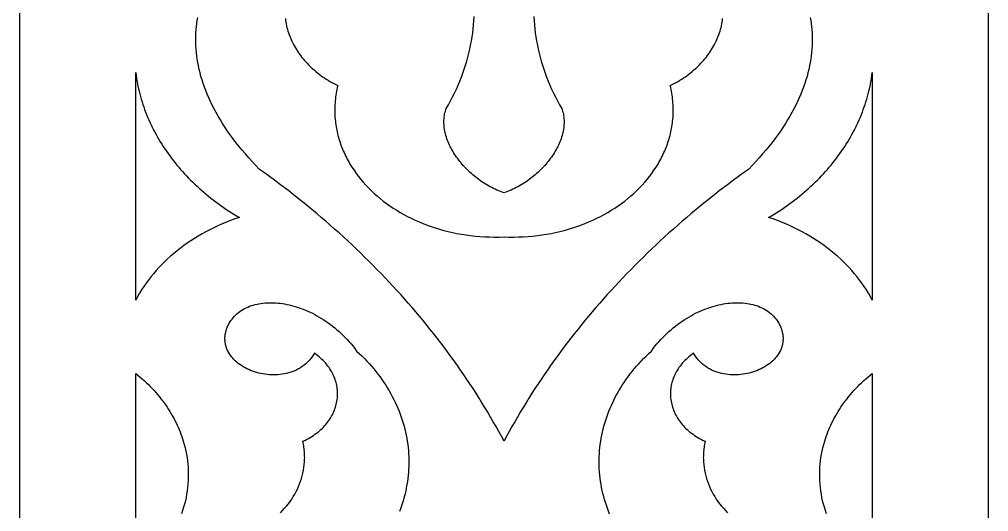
# Model space of a CAD drawing. Extents: x 2404 to 3052, y -2673 to -933.
# Drawn here: x 2801.7 to 3051.7, y -2242.5 to -2115.5 of the extents above; entities that cross this region are included whole.
import ezdxf

# ---------------------------------------------------------------- set-up
doc = ezdxf.new("R2010")
doc.units = 0
doc.layers.add('LAYER_1', color=18, linetype='CONTINUOUS')

msp = doc.modelspace()

# ---------------------------------------------------------------- linework, layer by layer
at = {"layer": 'LAYER_1'}
for points in [[(2801.7, -2653.09), (3051.7, -2653.09), (3051.7, -953.09), (2801.7, -953.09)], [(2831.7, -2129.21), (2831.79, -2129.9), (2831.89, -2130.6), (2832.01, -2131.29), (2832.13, -2131.98), (2832.27, -2132.66), (2832.42, -2133.35), (2832.58, -2134.03), (2832.75, -2134.71), (2832.93, -2135.39), (2833.13, -2136.06), (2833.33, -2136.74), (2833.54, -2137.4), (2833.77, -2138.07), (2834.01, -2138.74), (2834.25, -2139.4), (2834.51, -2140.05), (2834.78, -2140.71), (2835.06, -2141.36), (2835.35, -2142.01), (2835.65, -2142.65), (2835.96, -2143.3), (2836.28, -2143.93), (2836.61, -2144.57), (2836.95, -2145.2), (2837.31, -2145.83), (2837.67, -2146.45), (2838.04, -2147.07), (2838.42, -2147.69), (2838.82, -2148.3), (2839.22, -2148.91), (2839.63, -2149.51), (2840.05, -2150.11), (2840.48, -2150.7), (2840.92, -2151.29), (2841.38, -2151.88), (2841.84, -2152.46), (2842.31, -2153.04), (2842.79, -2153.61), (2843.28, -2154.18), (2843.77, -2154.74), (2844.28, -2155.3), (2844.8, -2155.85), (2845.33, -2156.4), (2845.86, -2156.94), (2846.41, -2157.47), (2846.96, -2158.01), (2847.53, -2158.53), (2848.1, -2159.05), (2848.68, -2159.57), (2849.27, -2160.08), (2849.87, -2160.58), (2850.48, -2161.08), (2851.09, -2161.57), (2851.72, -2162.06), (2852.35, -2162.54), (2852.99, -2163.01), (2853.64, -2163.48), (2854.3, -2163.94), (2854.97, -2164.39), (2855.65, -2164.84), (2856.33, -2165.28), (2857.02, -2165.72), (2857.72, -2166.15), (2858.43, -2166.57), (2857.3, -2166.96), (2856.18, -2167.37), (2855.08, -2167.8), (2853.99, -2168.25), (2852.92, -2168.72), (2851.87, -2169.21), (2850.84, -2169.73), (2849.82, -2170.26), (2848.82, -2170.81), (2847.84, -2171.37), (2846.88, -2171.96), (2845.93, -2172.56), (2845.01, -2173.18), (2844.11, -2173.82), (2843.23, -2174.48), (2842.36, -2175.15), (2841.52, -2175.84), (2840.7, -2176.54), (2839.91, -2177.26), (2839.13, -2178), (2838.38, -2178.75), (2837.65, -2179.51), (2836.94, -2180.29), (2836.26, -2181.09), (2835.6, -2181.89), (2834.97, -2182.71), (2834.36, -2183.55), (2833.77, -2184.39), (2833.21, -2185.25), (2832.68, -2186.12), (2832.18, -2187.01), (2831.7, -2187.9)], [(3021.69, -2187.9), (3021.21, -2187.01), (3020.71, -2186.12), (3020.18, -2185.25), (3019.62, -2184.39), (3019.03, -2183.55), (3018.42, -2182.71), (3017.79, -2181.89), (3017.13, -2181.09), (3016.45, -2180.29), (3015.74, -2179.51), (3015.01, -2178.75), (3014.26, -2178), (3013.48, -2177.26), (3012.69, -2176.54), (3011.87, -2175.84), (3011.03, -2175.15), (3010.17, -2174.48), (3009.28, -2173.82), (3008.38, -2173.18), (3007.46, -2172.56), (3006.51, -2171.96), (3005.55, -2171.37), (3004.57, -2170.81), (3003.57, -2170.26), (3002.55, -2169.73), (3001.52, -2169.21), (3000.47, -2168.72), (2999.4, -2168.25), (2998.31, -2167.8), (2997.21, -2167.37), (2996.09, -2166.96), (2994.96, -2166.57), (2995.67, -2166.15), (2996.37, -2165.72), (2997.06, -2165.28), (2997.74, -2164.84), (2998.42, -2164.39), (2999.09, -2163.94), (2999.75, -2163.48), (3000.4, -2163.01), (3001.04, -2162.54), (3001.67, -2162.06), (3002.3, -2161.57), (3002.92, -2161.08), (3003.52, -2160.58), (3004.12, -2160.08), (3004.71, -2159.57), (3005.29, -2159.05), (3005.87, -2158.53), (3006.43, -2158.01), (3006.98, -2157.47), (3007.53, -2156.94), (3008.06, -2156.4), (3008.59, -2155.85), (3009.11, -2155.3), (3009.62, -2154.74), (3010.11, -2154.18), (3010.6, -2153.61), (3011.08, -2153.04), (3011.55, -2152.46), (3012.01, -2151.88), (3012.47, -2151.29), (3012.91, -2150.7), (3013.34, -2150.11), (3013.76, -2149.51), (3014.17, -2148.91), (3014.58, -2148.3), (3014.97, -2147.69), (3015.35, -2147.07), (3015.72, -2146.45), (3016.08, -2145.83), (3016.44, -2145.2), (3016.78, -2144.57), (3017.11, -2143.93), (3017.43, -2143.3), (3017.74, -2142.65), (3018.04, -2142.01), (3018.33, -2141.36), (3018.61, -2140.71), (3018.88, -2140.05), (3019.14, -2139.4), (3019.38, -2138.74), (3019.62, -2138.07), (3019.85, -2137.4), (3020.06, -2136.74), (3020.26, -2136.06), (3020.46, -2135.39), (3020.64, -2134.71), (3020.81, -2134.03), (3020.97, -2133.35), (3021.12, -2132.66), (3021.26, -2131.98), (3021.38, -2131.29), (3021.5, -2130.6), (3021.6, -2129.9), (3021.69, -2129.21)]]:
    msp.add_lwpolyline(points, close=True, dxfattribs=at)
for points in [[(3005.67, -2114.98), (3005.81, -2115.76), (3005.93, -2116.55), (3006.03, -2117.34), (3006.11, -2118.15), (3006.17, -2118.96), (3006.2, -2119.78), (3006.22, -2120.61), (3006.21, -2121.45), (3006.18, -2122.29), (3006.13, -2123.14), (3006.05, -2124), (3005.95, -2124.86), (3005.83, -2125.73), (3005.68, -2126.61), (3005.51, -2127.49), (3005.32, -2128.38), (3005.1, -2129.28), (3004.86, -2130.18), (3004.59, -2131.09), (3004.29, -2132), (3003.97, -2132.92), (3003.62, -2133.84), (3003.25, -2134.77), (3002.85, -2135.7), (3002.42, -2136.64), (3001.97, -2137.58), (3001.48, -2138.53), (3000.97, -2139.48), (3000.43, -2140.44), (2999.86, -2141.4), (2999.27, -2142.36), (2998.64, -2143.33), (2997.98, -2144.3), (2997.3, -2145.27), (2996.58, -2146.25), (2995.83, -2147.23), (2995.05, -2148.21), (2994.24, -2149.2), (2993.4, -2150.19), (2992.53, -2151.18), (2991.63, -2152.17), (2990.69, -2153.16), (2989.72, -2154.16), (2988.45, -2155.07), (2987.18, -2156), (2985.93, -2156.92), (2984.68, -2157.86), (2983.44, -2158.8), (2982.21, -2159.74), (2980.99, -2160.7), (2979.78, -2161.66), (2978.57, -2162.62), (2977.38, -2163.59), (2976.19, -2164.57), (2975.01, -2165.55), (2973.84, -2166.55), (2972.68, -2167.54), (2971.53, -2168.54), (2970.39, -2169.55), (2969.25, -2170.57), (2968.13, -2171.59), (2967.01, -2172.61), (2965.91, -2173.65), (2964.81, -2174.68), (2963.72, -2175.73), (2962.64, -2176.78), (2961.57, -2177.83), (2960.51, -2178.89), (2959.46, -2179.96), (2958.41, -2181.03), (2957.38, -2182.11), (2956.36, -2183.19), (2955.34, -2184.28), (2954.34, -2185.37), (2953.34, -2186.47), (2952.36, -2187.58), (2951.38, -2188.69), (2950.41, -2189.8), (2949.46, -2190.92), (2948.51, -2192.05), (2947.57, -2193.18), (2946.64, -2194.32), (2945.72, -2195.46), (2944.82, -2196.6), (2943.92, -2197.75), (2943.03, -2198.91), (2942.15, -2200.07), (2941.28, -2201.24), (2940.42, -2202.41), (2939.57, -2203.58), (2938.73, -2204.76), (2937.9, -2205.95), (2937.08, -2207.14), (2936.27, -2208.33), (2935.48, -2209.53), (2934.69, -2210.73), (2933.91, -2211.94), (2933.14, -2213.16), (2932.38, -2214.37), (2931.64, -2215.59), (2930.9, -2216.82), (2930.17, -2218.05), (2929.46, -2219.28), (2928.75, -2220.52), (2928.05, -2221.77), (2927.37, -2223.01), (2926.7, -2224.26), (2926.02, -2223.01), (2925.34, -2221.77), (2924.64, -2220.52), (2923.94, -2219.28), (2923.22, -2218.05), (2922.49, -2216.82), (2921.76, -2215.59), (2921.01, -2214.37), (2920.25, -2213.16), (2919.48, -2211.94), (2918.7, -2210.73), (2917.91, -2209.53), (2917.12, -2208.33), (2916.31, -2207.14), (2915.49, -2205.95), (2914.66, -2204.76), (2913.82, -2203.58), (2912.97, -2202.41), (2912.11, -2201.24), (2911.24, -2200.07), (2910.36, -2198.91), (2909.47, -2197.75), (2908.57, -2196.6), (2907.67, -2195.46), (2906.75, -2194.32), (2905.82, -2193.18), (2904.88, -2192.05), (2903.93, -2190.92), (2902.98, -2189.8), (2902.01, -2188.69), (2901.03, -2187.58), (2900.05, -2186.47), (2899.05, -2185.37), (2898.05, -2184.28), (2897.03, -2183.19), (2896.01, -2182.11), (2894.98, -2181.03), (2893.93, -2179.96), (2892.88, -2178.89), (2891.82, -2177.83), (2890.75, -2176.78), (2889.67, -2175.73), (2888.58, -2174.68), (2887.49, -2173.65), (2886.38, -2172.61), (2885.26, -2171.59), (2884.14, -2170.57), (2883, -2169.55), (2881.86, -2168.54), (2880.71, -2167.54), (2879.55, -2166.55), (2878.38, -2165.55), (2877.2, -2164.57), (2876.02, -2163.59), (2874.82, -2162.62), (2873.62, -2161.66), (2872.4, -2160.7), (2871.18, -2159.74), (2869.95, -2158.8), (2868.71, -2157.86), (2867.46, -2156.92), (2866.21, -2156), (2864.94, -2155.07), (2863.67, -2154.16), (2862.7, -2153.16), (2861.76, -2152.17), (2860.86, -2151.18), (2859.99, -2150.19), (2859.15, -2149.2), (2858.34, -2148.21), (2857.56, -2147.23), (2856.81, -2146.25), (2856.09, -2145.27), (2855.41, -2144.3), (2854.75, -2143.33), (2854.12, -2142.36), (2853.53, -2141.4), (2852.96, -2140.44), (2852.42, -2139.48), (2851.91, -2138.53), (2851.42, -2137.58), (2850.97, -2136.64), (2850.54, -2135.7), (2850.14, -2134.77), (2849.77, -2133.84), (2849.42, -2132.92), (2849.1, -2132), (2848.8, -2131.09), (2848.53, -2130.18), (2848.29, -2129.28), (2848.07, -2128.38), (2847.88, -2127.49), (2847.71, -2126.61), (2847.56, -2125.73), (2847.44, -2124.86), (2847.34, -2124), (2847.27, -2123.14), (2847.21, -2122.29), (2847.18, -2121.45), (2847.17, -2120.61), (2847.19, -2119.78), (2847.22, -2118.96), (2847.28, -2118.15), (2847.36, -2117.34), (2847.46, -2116.55), (2847.58, -2115.76), (2847.72, -2114.98)], [(2934.38, -2114.75), (2934.44, -2115.81), (2934.53, -2116.86), (2934.64, -2117.91), (2934.77, -2118.96), (2934.92, -2120.01), (2935.1, -2121.06), (2935.3, -2122.11), (2935.52, -2123.15), (2935.76, -2124.19), (2936.03, -2125.23), (2936.32, -2126.27), (2936.63, -2127.31), (2936.96, -2128.34), (2937.32, -2129.37), (2937.7, -2130.4), (2938.11, -2131.42), (2938.53, -2132.44), (2938.98, -2133.46), (2939.46, -2134.47), (2939.95, -2135.48), (2940.47, -2136.48), (2941.01, -2137.48), (2941.58, -2138.47), (2941.71, -2138.83), (2941.82, -2139.2), (2941.92, -2139.57), (2942.01, -2139.95), (2942.07, -2140.33), (2942.13, -2140.71), (2942.16, -2141.1), (2942.19, -2141.49), (2942.2, -2141.88), (2942.19, -2142.27), (2942.17, -2142.67), (2942.14, -2143.06), (2942.09, -2143.46), (2942.03, -2143.86), (2941.96, -2144.26), (2941.88, -2144.66), (2941.78, -2145.07), (2941.67, -2145.47), (2941.54, -2145.87), (2941.41, -2146.27), (2941.26, -2146.68), (2941.1, -2147.08), (2940.93, -2147.48), (2940.75, -2147.88), (2940.56, -2148.28), (2940.35, -2148.67), (2940.14, -2149.07), (2939.91, -2149.46), (2939.68, -2149.85), (2939.43, -2150.24), (2939.18, -2150.62), (2938.92, -2151), (2938.64, -2151.38), (2938.36, -2151.76), (2938.07, -2152.13), (2937.77, -2152.5), (2937.46, -2152.86), (2937.14, -2153.22), (2936.82, -2153.57), (2936.49, -2153.92), (2936.14, -2154.27), (2935.8, -2154.6), (2935.44, -2154.94), (2935.08, -2155.26), (2934.71, -2155.58), (2934.34, -2155.9), (2933.95, -2156.21), (2933.57, -2156.51), (2933.17, -2156.8), (2932.77, -2157.09), (2932.37, -2157.36), (2931.96, -2157.63), (2931.54, -2157.9), (2931.12, -2158.15), (2930.7, -2158.4), (2930.27, -2158.63), (2929.83, -2158.86), (2929.4, -2159.08), (2928.95, -2159.29), (2928.51, -2159.49), (2928.06, -2159.68), (2927.61, -2159.86), (2927.15, -2160.02), (2926.7, -2160.18), (2926.24, -2160.02), (2925.78, -2159.86), (2925.33, -2159.68), (2924.88, -2159.49), (2924.44, -2159.29), (2924, -2159.08), (2923.56, -2158.86), (2923.12, -2158.63), (2922.69, -2158.4), (2922.27, -2158.15), (2921.85, -2157.9), (2921.43, -2157.63), (2921.02, -2157.36), (2920.62, -2157.09), (2920.22, -2156.8), (2919.82, -2156.51), (2919.44, -2156.21), (2919.05, -2155.9), (2918.68, -2155.58), (2918.31, -2155.26), (2917.95, -2154.94), (2917.59, -2154.6), (2917.25, -2154.27), (2916.91, -2153.92), (2916.57, -2153.57), (2916.25, -2153.22), (2915.93, -2152.86), (2915.62, -2152.5), (2915.32, -2152.13), (2915.03, -2151.76), (2914.75, -2151.38), (2914.48, -2151), (2914.21, -2150.62), (2913.96, -2150.24), (2913.71, -2149.85), (2913.48, -2149.46), (2913.25, -2149.07), (2913.04, -2148.67), (2912.83, -2148.28), (2912.64, -2147.88), (2912.46, -2147.48), (2912.29, -2147.08), (2912.13, -2146.68), (2911.98, -2146.27), (2911.85, -2145.87), (2911.72, -2145.47), (2911.61, -2145.07), (2911.51, -2144.66), (2911.43, -2144.26), (2911.36, -2143.86), (2911.3, -2143.46), (2911.25, -2143.06), (2911.22, -2142.67), (2911.2, -2142.27), (2911.19, -2141.88), (2911.2, -2141.49), (2911.23, -2141.1), (2911.26, -2140.71), (2911.32, -2140.33), (2911.38, -2139.95), (2911.47, -2139.57), (2911.57, -2139.2), (2911.68, -2138.83), (2911.81, -2138.47), (2912.38, -2137.48), (2912.92, -2136.48), (2913.44, -2135.48), (2913.93, -2134.47), (2914.41, -2133.46), (2914.86, -2132.44), (2915.28, -2131.42), (2915.69, -2130.4), (2916.07, -2129.37), (2916.43, -2128.34), (2916.76, -2127.31), (2917.07, -2126.27), (2917.36, -2125.23), (2917.63, -2124.19), (2917.87, -2123.15), (2918.09, -2122.11), (2918.29, -2121.06), (2918.47, -2120.01), (2918.62, -2118.96), (2918.75, -2117.91), (2918.86, -2116.86), (2918.95, -2115.81), (2919.01, -2114.75)], [(2870.3, -2115.28), (2870.36, -2115.74), (2870.43, -2116.2), (2870.51, -2116.66), (2870.61, -2117.12), (2870.72, -2117.58), (2870.83, -2118.03), (2870.96, -2118.48), (2871.11, -2118.93), (2871.26, -2119.38), (2871.42, -2119.82), (2871.6, -2120.26), (2871.79, -2120.7), (2871.98, -2121.13), (2872.19, -2121.57), (2872.41, -2121.99), (2872.64, -2122.42), (2872.89, -2122.84), (2873.14, -2123.26), (2873.4, -2123.67), (2873.68, -2124.08), (2873.96, -2124.48), (2874.26, -2124.88), (2874.56, -2125.28), (2874.88, -2125.67), (2875.21, -2126.06), (2875.54, -2126.44), (2875.89, -2126.81), (2876.25, -2127.19), (2876.62, -2127.55), (2876.99, -2127.91), (2877.38, -2128.27), (2877.78, -2128.61), (2878.18, -2128.96), (2878.6, -2129.29), (2879.03, -2129.62), (2879.46, -2129.95), (2879.91, -2130.27), (2880.37, -2130.58), (2880.83, -2130.88), (2881.31, -2131.18), (2881.79, -2131.47), (2882.28, -2131.75), (2882.78, -2132.03), (2883.29, -2132.29), (2883.81, -2132.55), (2883.7, -2133.04), (2883.59, -2133.53), (2883.49, -2134.02), (2883.41, -2134.51), (2883.33, -2135), (2883.26, -2135.49), (2883.2, -2135.97), (2883.15, -2136.46), (2883.11, -2136.94), (2883.08, -2137.42), (2883.05, -2137.91), (2883.04, -2138.39), (2883.03, -2138.87), (2883.04, -2139.34), (2883.05, -2139.82), (2883.07, -2140.29), (2883.1, -2140.77), (2883.14, -2141.24), (2883.19, -2141.71), (2883.24, -2142.18), (2883.31, -2142.64), (2883.38, -2143.11), (2883.46, -2143.57), (2883.55, -2144.03), (2883.64, -2144.49), (2883.75, -2144.95), (2883.86, -2145.41), (2883.98, -2145.86), (2884.11, -2146.31), (2884.25, -2146.76), (2884.4, -2147.21), (2884.55, -2147.65), (2884.71, -2148.1), (2884.88, -2148.54), (2885.06, -2148.97), (2885.24, -2149.41), (2885.43, -2149.84), (2885.63, -2150.27), (2885.84, -2150.7), (2886.05, -2151.12), (2886.27, -2151.54), (2886.5, -2151.96), (2886.73, -2152.38), (2886.97, -2152.79), (2887.22, -2153.2), (2887.48, -2153.61), (2888.01, -2154.41), (2888.57, -2155.2), (2889.16, -2155.98), (2889.77, -2156.75), (2890.41, -2157.5), (2891.08, -2158.24), (2891.77, -2158.96), (2892.48, -2159.66), (2893.22, -2160.35), (2893.98, -2161.03), (2894.77, -2161.69), (2895.57, -2162.33), (2896.4, -2162.95), (2897.25, -2163.55), (2898.13, -2164.14), (2899.02, -2164.71), (2899.93, -2165.26), (2900.86, -2165.79), (2901.82, -2166.3), (2902.79, -2166.79), (2903.78, -2167.26), (2904.78, -2167.7), (2905.81, -2168.13), (2906.85, -2168.53), (2907.91, -2168.91), (2908.98, -2169.27), (2910.07, -2169.6), (2911.18, -2169.91), (2912.29, -2170.2), (2913.43, -2170.46), (2914.57, -2170.7), (2915.74, -2170.91), (2916.91, -2171.09), (2918.09, -2171.25), (2919.29, -2171.38), (2920.5, -2171.49), (2921.72, -2171.56), (2922.95, -2171.61), (2924.19, -2171.63), (2925.44, -2171.62), (2926.7, -2171.58), (2927.95, -2171.62), (2929.2, -2171.63), (2930.44, -2171.61), (2931.67, -2171.56), (2932.89, -2171.49), (2934.1, -2171.38), (2935.3, -2171.25), (2936.48, -2171.09), (2937.66, -2170.91), (2938.82, -2170.7), (2939.96, -2170.46), (2941.1, -2170.2), (2942.22, -2169.91), (2943.32, -2169.6), (2944.41, -2169.27), (2945.48, -2168.91), (2946.54, -2168.53), (2947.58, -2168.13), (2948.61, -2167.7), (2949.61, -2167.26), (2950.6, -2166.79), (2951.57, -2166.3), (2952.53, -2165.79), (2953.46, -2165.26), (2954.37, -2164.71), (2955.27, -2164.14), (2956.14, -2163.55), (2956.99, -2162.95), (2957.82, -2162.33), (2958.62, -2161.69), (2959.41, -2161.03), (2960.17, -2160.35), (2960.91, -2159.66), (2961.62, -2158.96), (2962.31, -2158.24), (2962.98, -2157.5), (2963.62, -2156.75), (2964.23, -2155.98), (2964.82, -2155.2), (2965.38, -2154.41), (2965.91, -2153.61), (2966.17, -2153.2), (2966.42, -2152.79), (2966.66, -2152.38), (2966.89, -2151.96), (2967.12, -2151.54), (2967.34, -2151.12), (2967.56, -2150.7), (2967.76, -2150.27), (2967.96, -2149.84), (2968.15, -2149.41), (2968.34, -2148.97), (2968.51, -2148.54), (2968.68, -2148.1), (2968.84, -2147.65), (2968.99, -2147.21), (2969.14, -2146.76), (2969.28, -2146.31), (2969.41, -2145.86), (2969.53, -2145.41), (2969.64, -2144.95), (2969.75, -2144.49), (2969.84, -2144.03), (2969.93, -2143.57), (2970.01, -2143.11), (2970.09, -2142.64), (2970.15, -2142.18), (2970.2, -2141.71), (2970.25, -2141.24), (2970.29, -2140.77), (2970.32, -2140.29), (2970.34, -2139.82), (2970.35, -2139.34), (2970.36, -2138.87), (2970.35, -2138.39), (2970.34, -2137.91), (2970.31, -2137.42), (2970.28, -2136.94), (2970.24, -2136.46), (2970.19, -2135.97), (2970.13, -2135.49), (2970.06, -2135), (2969.98, -2134.51), (2969.9, -2134.02), (2969.8, -2133.53), (2969.69, -2133.04), (2969.58, -2132.55), (2970.1, -2132.29), (2970.61, -2132.03), (2971.11, -2131.75), (2971.6, -2131.47), (2972.09, -2131.18), (2972.56, -2130.88), (2973.02, -2130.58), (2973.48, -2130.27), (2973.93, -2129.95), (2974.36, -2129.62), (2974.79, -2129.29), (2975.21, -2128.96), (2975.61, -2128.61), (2976.01, -2128.27), (2976.4, -2127.91), (2976.78, -2127.55), (2977.14, -2127.19), (2977.5, -2126.81), (2977.85, -2126.44), (2978.18, -2126.06), (2978.51, -2125.67), (2978.83, -2125.28), (2979.13, -2124.88), (2979.43, -2124.48), (2979.71, -2124.08), (2979.99, -2123.67), (2980.25, -2123.26), (2980.5, -2122.84), (2980.75, -2122.42), (2980.98, -2121.99), (2981.2, -2121.57), (2981.41, -2121.13), (2981.6, -2120.7), (2981.79, -2120.26), (2981.97, -2119.82), (2982.13, -2119.38), (2982.28, -2118.93), (2982.43, -2118.48), (2982.56, -2118.03), (2982.67, -2117.58), (2982.78, -2117.12), (2982.88, -2116.66), (2982.96, -2116.2), (2983.03, -2115.74), (2983.09, -2115.28)], [(2869.07, -2242.73), (2869.6, -2242.17), (2870.11, -2241.6), (2870.6, -2241.02), (2871.07, -2240.43), (2871.52, -2239.82), (2871.94, -2239.21), (2872.34, -2238.58), (2872.72, -2237.94), (2873.07, -2237.29), (2873.4, -2236.64), (2873.7, -2235.97), (2873.98, -2235.29), (2874.24, -2234.61), (2874.46, -2233.91), (2874.66, -2233.21), (2874.83, -2232.5), (2874.98, -2231.79), (2875.1, -2231.06), (2875.19, -2230.33), (2875.25, -2229.6), (2875.26, -2229.23), (2875.27, -2228.86), (2875.28, -2228.48), (2875.27, -2228.11), (2875.26, -2227.73), (2875.24, -2227.36), (2875.22, -2226.98), (2875.18, -2226.6), (2875.14, -2226.22), (2875.09, -2225.84), (2875.03, -2225.45), (2874.96, -2225.07), (2874.89, -2224.68), (2874.81, -2224.3), (2875.3, -2224.07), (2875.77, -2223.83), (2876.23, -2223.59), (2876.68, -2223.33), (2877.11, -2223.06), (2877.54, -2222.79), (2877.94, -2222.51), (2878.34, -2222.22), (2878.72, -2221.92), (2879.09, -2221.61), (2879.44, -2221.3), (2879.78, -2220.98), (2880.11, -2220.65), (2880.42, -2220.32), (2880.72, -2219.98), (2881, -2219.64), (2881.28, -2219.29), (2881.53, -2218.93), (2881.78, -2218.57), (2882.01, -2218.21), (2882.22, -2217.84), (2882.43, -2217.46), (2882.61, -2217.08), (2882.79, -2216.7), (2882.95, -2216.32), (2883.09, -2215.93), (2883.22, -2215.54), (2883.34, -2215.15), (2883.44, -2214.75), (2883.53, -2214.35), (2883.61, -2213.95), (2883.67, -2213.55), (2883.71, -2213.15), (2883.75, -2212.75), (2883.76, -2212.34), (2883.77, -2211.94), (2883.75, -2211.53), (2883.73, -2211.13), (2883.69, -2210.73), (2883.63, -2210.32), (2883.56, -2209.92), (2883.47, -2209.52), (2883.37, -2209.12), (2883.26, -2208.72), (2883.13, -2208.33), (2882.99, -2207.94), (2882.83, -2207.55), (2882.65, -2207.16), (2882.46, -2206.78), (2882.26, -2206.4), (2882.04, -2206.02), (2881.81, -2205.65), (2881.56, -2205.28), (2881.29, -2204.91), (2881.01, -2204.55), (2880.72, -2204.2), (2880.41, -2203.85), (2880.08, -2203.51), (2879.74, -2203.17), (2879.38, -2202.84), (2879.01, -2202.52), (2878.63, -2202.2), (2878.22, -2201.89), (2877.81, -2201.59), (2877.65, -2201.85), (2877.48, -2202.11), (2877.31, -2202.36), (2877.13, -2202.61), (2876.95, -2202.85), (2876.76, -2203.08), (2876.57, -2203.3), (2876.38, -2203.52), (2876.18, -2203.73), (2875.97, -2203.93), (2875.76, -2204.13), (2875.55, -2204.32), (2875.11, -2204.68), (2874.66, -2205.02), (2874.19, -2205.33), (2873.71, -2205.61), (2873.22, -2205.87), (2872.71, -2206.11), (2872.2, -2206.32), (2871.68, -2206.51), (2871.14, -2206.67), (2870.61, -2206.81), (2870.06, -2206.93), (2869.51, -2207.02), (2868.96, -2207.1), (2868.4, -2207.15), (2867.84, -2207.18), (2867.28, -2207.19), (2866.72, -2207.18), (2866.16, -2207.15), (2865.61, -2207.1), (2865.05, -2207.03), (2864.5, -2206.94), (2863.96, -2206.83), (2863.42, -2206.7), (2862.88, -2206.56), (2862.36, -2206.4), (2861.84, -2206.22), (2861.34, -2206.02), (2860.84, -2205.81), (2860.36, -2205.58), (2859.89, -2205.33), (2859.43, -2205.07), (2858.99, -2204.8), (2858.56, -2204.51), (2858.15, -2204.21), (2857.76, -2203.89), (2857.39, -2203.56), (2857.04, -2203.21), (2856.71, -2202.86), (2856.4, -2202.49), (2856.11, -2202.1), (2855.85, -2201.71), (2855.61, -2201.31), (2855.4, -2200.89), (2855.21, -2200.46), (2855.13, -2200.25), (2855.05, -2200.03), (2854.99, -2199.8), (2854.93, -2199.58), (2854.87, -2199.35), (2854.83, -2199.12), (2854.79, -2198.89), (2854.76, -2198.66), (2854.74, -2198.42), (2854.72, -2198.18), (2854.72, -2197.94), (2854.72, -2197.7), (2854.73, -2197.46), (2854.75, -2197.21), (2854.78, -2196.96), (2854.81, -2196.71), (2854.86, -2196.46), (2854.92, -2196.21), (2854.98, -2195.95), (2855.05, -2195.69), (2855.14, -2195.43), (2855.23, -2195.17), (2855.33, -2194.91), (2855.44, -2194.65), (2855.57, -2194.38), (2855.7, -2194.12), (2855.84, -2193.85), (2855.99, -2193.58), (2856.26, -2193.18), (2856.54, -2192.79), (2856.83, -2192.43), (2857.14, -2192.07), (2857.47, -2191.74), (2857.82, -2191.42), (2858.18, -2191.12), (2858.55, -2190.84), (2858.94, -2190.57), (2859.34, -2190.32), (2859.75, -2190.09), (2860.18, -2189.87), (2860.62, -2189.67), (2861.07, -2189.49), (2861.54, -2189.32), (2862.01, -2189.17), (2862.49, -2189.04), (2862.99, -2188.92), (2863.49, -2188.82), (2864.01, -2188.73), (2864.53, -2188.67), (2865.06, -2188.61), (2865.59, -2188.58), (2866.14, -2188.56), (2866.69, -2188.56), (2867.25, -2188.57), (2867.81, -2188.6), (2868.38, -2188.65), (2868.96, -2188.72), (2869.54, -2188.79), (2870.12, -2188.89), (2870.71, -2189), (2871.3, -2189.13), (2871.89, -2189.28), (2872.48, -2189.44), (2873.08, -2189.61), (2873.68, -2189.81), (2874.28, -2190.02), (2874.88, -2190.24), (2875.48, -2190.48), (2876.08, -2190.74), (2876.67, -2191.01), (2877.27, -2191.3), (2877.87, -2191.61), (2878.46, -2191.93), (2879.05, -2192.26), (2879.63, -2192.62), (2880.22, -2192.99), (2880.8, -2193.37), (2881.37, -2193.77), (2881.94, -2194.19), (2882.5, -2194.62), (2883.06, -2195.07), (2883.61, -2195.53), (2884.16, -2196.01), (2884.7, -2196.5), (2885.23, -2197.02), (2885.75, -2197.54), (2886.26, -2198.08), (2886.77, -2198.64), (2887.26, -2199.21), (2887.75, -2199.8), (2888.22, -2200.41), (2888.68, -2201.03), (2889.37, -2201.66), (2890.03, -2202.3), (2890.68, -2202.95), (2891.31, -2203.61), (2891.92, -2204.28), (2892.51, -2204.95), (2893.09, -2205.63), (2893.65, -2206.32), (2894.19, -2207.01), (2894.72, -2207.71), (2895.22, -2208.41), (2895.71, -2209.12), (2896.18, -2209.84), (2896.64, -2210.57), (2897.07, -2211.29), (2897.49, -2212.03), (2897.89, -2212.77), (2898.27, -2213.51), (2898.64, -2214.26), (2898.99, -2215.01), (2899.32, -2215.77), (2899.63, -2216.53), (2899.92, -2217.29), (2900.19, -2218.06), (2900.45, -2218.83), (2900.69, -2219.6), (2900.91, -2220.38), (2901.12, -2221.16), (2901.3, -2221.94), (2901.47, -2222.72), (2901.62, -2223.51), (2901.75, -2224.3), (2901.87, -2225.1), (2901.96, -2225.91), (2902.04, -2226.72), (2902.1, -2227.52), (2902.14, -2228.32), (2902.16, -2229.13), (2902.16, -2229.93), (2902.14, -2230.73), (2902.1, -2231.53), (2902.05, -2232.33), (2901.98, -2233.12), (2901.89, -2233.92), (2901.78, -2234.71), (2901.65, -2235.5), (2901.5, -2236.28), (2901.34, -2237.07), (2901.16, -2237.85), (2900.96, -2238.62), (2900.74, -2239.4), (2900.51, -2240.17), (2900.26, -2240.93), (2899.99, -2241.7), (2899.7, -2242.46)], [(2953.95, -2243.1), (2953.65, -2242.34), (2953.36, -2241.59), (2953.1, -2240.83), (2952.85, -2240.06), (2952.62, -2239.29), (2952.41, -2238.52), (2952.21, -2237.75), (2952.03, -2236.97), (2951.87, -2236.19), (2951.73, -2235.41), (2951.6, -2234.62), (2951.5, -2233.84), (2951.41, -2233.05), (2951.34, -2232.26), (2951.28, -2231.46), (2951.25, -2230.67), (2951.23, -2229.88), (2951.23, -2229.08), (2951.26, -2228.28), (2951.29, -2227.49), (2951.35, -2226.69), (2951.43, -2225.89), (2951.52, -2225.1), (2951.64, -2224.3), (2951.77, -2223.51), (2951.92, -2222.73), (2952.08, -2221.95), (2952.27, -2221.17), (2952.47, -2220.39), (2952.69, -2219.62), (2952.93, -2218.85), (2953.18, -2218.08), (2953.46, -2217.31), (2953.75, -2216.55), (2954.06, -2215.79), (2954.39, -2215.04), (2954.73, -2214.28), (2955.1, -2213.54), (2955.48, -2212.79), (2955.88, -2212.06), (2956.3, -2211.32), (2956.73, -2210.59), (2957.19, -2209.87), (2957.66, -2209.15), (2958.15, -2208.44), (2958.65, -2207.73), (2959.18, -2207.03), (2959.72, -2206.34), (2960.28, -2205.65), (2960.86, -2204.97), (2961.46, -2204.29), (2962.07, -2203.62), (2962.7, -2202.96), (2963.35, -2202.31), (2964.02, -2201.66), (2964.71, -2201.03), (2965.17, -2200.41), (2965.64, -2199.8), (2966.13, -2199.21), (2966.62, -2198.64), (2967.13, -2198.08), (2967.64, -2197.54), (2968.16, -2197.02), (2968.69, -2196.5), (2969.23, -2196.01), (2969.78, -2195.53), (2970.33, -2195.07), (2970.89, -2194.62), (2971.45, -2194.19), (2972.02, -2193.77), (2972.59, -2193.37), (2973.17, -2192.99), (2973.76, -2192.62), (2974.34, -2192.26), (2974.93, -2191.93), (2975.53, -2191.61), (2976.12, -2191.3), (2976.72, -2191.01), (2977.32, -2190.74), (2977.91, -2190.48), (2978.51, -2190.24), (2979.11, -2190.02), (2979.71, -2189.81), (2980.31, -2189.61), (2980.91, -2189.44), (2981.5, -2189.28), (2982.09, -2189.13), (2982.68, -2189), (2983.27, -2188.89), (2983.85, -2188.79), (2984.43, -2188.72), (2985.01, -2188.65), (2985.58, -2188.6), (2986.14, -2188.57), (2986.7, -2188.56), (2987.25, -2188.56), (2987.8, -2188.58), (2988.33, -2188.61), (2988.86, -2188.67), (2989.38, -2188.73), (2989.9, -2188.82), (2990.4, -2188.92), (2990.9, -2189.04), (2991.38, -2189.17), (2991.85, -2189.32), (2992.32, -2189.49), (2992.77, -2189.67), (2993.21, -2189.87), (2993.64, -2190.09), (2994.05, -2190.32), (2994.45, -2190.57), (2994.84, -2190.84), (2995.21, -2191.12), (2995.57, -2191.42), (2995.92, -2191.74), (2996.25, -2192.07), (2996.56, -2192.43), (2996.86, -2192.79), (2997.13, -2193.18), (2997.4, -2193.58), (2997.55, -2193.85), (2997.69, -2194.12), (2997.82, -2194.38), (2997.95, -2194.65), (2998.06, -2194.91), (2998.16, -2195.17), (2998.25, -2195.43), (2998.34, -2195.69), (2998.41, -2195.95), (2998.48, -2196.21), (2998.53, -2196.46), (2998.58, -2196.71), (2998.61, -2196.96), (2998.64, -2197.21), (2998.66, -2197.46), (2998.67, -2197.7), (2998.67, -2197.94), (2998.67, -2198.18), (2998.65, -2198.42), (2998.63, -2198.66), (2998.6, -2198.89), (2998.56, -2199.12), (2998.52, -2199.35), (2998.47, -2199.58), (2998.4, -2199.8), (2998.34, -2200.03), (2998.18, -2200.46), (2997.99, -2200.89), (2997.78, -2201.31), (2997.54, -2201.71), (2997.28, -2202.1), (2996.99, -2202.49), (2996.68, -2202.86), (2996.35, -2203.21), (2996, -2203.56), (2995.63, -2203.89), (2995.24, -2204.21), (2994.83, -2204.51), (2994.4, -2204.8), (2993.96, -2205.07), (2993.5, -2205.33), (2993.03, -2205.58), (2992.55, -2205.81), (2992.05, -2206.02), (2991.55, -2206.22), (2991.03, -2206.4), (2990.51, -2206.56), (2989.97, -2206.7), (2989.43, -2206.83), (2988.89, -2206.94), (2988.34, -2207.03), (2987.78, -2207.1), (2987.23, -2207.15), (2986.67, -2207.18), (2986.11, -2207.19), (2985.55, -2207.18), (2984.99, -2207.15), (2984.43, -2207.1), (2983.88, -2207.02), (2983.33, -2206.93), (2982.78, -2206.81), (2982.25, -2206.67), (2981.72, -2206.51), (2981.19, -2206.32), (2980.68, -2206.11), (2980.17, -2205.87), (2979.68, -2205.61), (2979.2, -2205.33), (2978.73, -2205.02), (2978.28, -2204.68), (2978.06, -2204.51), (2977.84, -2204.32), (2977.63, -2204.13), (2977.42, -2203.93), (2977.21, -2203.73), (2977.01, -2203.52), (2976.82, -2203.3), (2976.63, -2203.08), (2976.44, -2202.85), (2976.26, -2202.61), (2976.08, -2202.36), (2975.91, -2202.11), (2975.74, -2201.85), (2975.58, -2201.59), (2975.17, -2201.89), (2974.76, -2202.2), (2974.38, -2202.52), (2974.01, -2202.84), (2973.65, -2203.17), (2973.31, -2203.51), (2972.98, -2203.85), (2972.67, -2204.2), (2972.38, -2204.55), (2972.1, -2204.91), (2971.83, -2205.28), (2971.59, -2205.65), (2971.35, -2206.02), (2971.13, -2206.4), (2970.93, -2206.78), (2970.74, -2207.16), (2970.56, -2207.55), (2970.41, -2207.94), (2970.26, -2208.33), (2970.13, -2208.72), (2970.02, -2209.12), (2969.92, -2209.52), (2969.83, -2209.92), (2969.76, -2210.32), (2969.71, -2210.73), (2969.66, -2211.13), (2969.64, -2211.53), (2969.63, -2211.94), (2969.63, -2212.34), (2969.64, -2212.75), (2969.68, -2213.15), (2969.72, -2213.55), (2969.78, -2213.95), (2969.86, -2214.35), (2969.95, -2214.75), (2970.05, -2215.15), (2970.17, -2215.54), (2970.3, -2215.93), (2970.44, -2216.32), (2970.6, -2216.7), (2970.78, -2217.08), (2970.96, -2217.46), (2971.17, -2217.84), (2971.38, -2218.21), (2971.61, -2218.57), (2971.86, -2218.93), (2972.11, -2219.29), (2972.39, -2219.64), (2972.67, -2219.98), (2972.97, -2220.32), (2973.28, -2220.65), (2973.61, -2220.98), (2973.95, -2221.3), (2974.3, -2221.61), (2974.67, -2221.92), (2975.05, -2222.22), (2975.45, -2222.51), (2975.85, -2222.79), (2976.28, -2223.06), (2976.71, -2223.33), (2977.16, -2223.59), (2977.62, -2223.83), (2978.09, -2224.07), (2978.58, -2224.3), (2978.5, -2224.68), (2978.43, -2225.07), (2978.36, -2225.45), (2978.3, -2225.84), (2978.25, -2226.22), (2978.21, -2226.6), (2978.17, -2226.98), (2978.15, -2227.36), (2978.13, -2227.73), (2978.12, -2228.11), (2978.11, -2228.48), (2978.12, -2228.86), (2978.15, -2229.6), (2978.2, -2230.33), (2978.29, -2231.06), (2978.41, -2231.79), (2978.56, -2232.5), (2978.73, -2233.21), (2978.93, -2233.91), (2979.16, -2234.61), (2979.41, -2235.29), (2979.69, -2235.97), (2979.99, -2236.64), (2980.32, -2237.29), (2980.67, -2237.94), (2981.05, -2238.58), (2981.45, -2239.21), (2981.87, -2239.82), (2982.32, -2240.43), (2982.79, -2241.02), (2983.28, -2241.6), (2983.79, -2242.17), (2984.32, -2242.73)], [(2831.7, -2302.08), (2831.7, -2224.3), (2831.7, -2206.8), (2832.27, -2207.26), (2832.84, -2207.74), (2833.39, -2208.22), (2833.93, -2208.71), (2834.45, -2209.2), (2834.97, -2209.7), (2835.47, -2210.2), (2835.96, -2210.71), (2836.44, -2211.23), (2836.9, -2211.75), (2837.36, -2212.28), (2837.8, -2212.81), (2838.22, -2213.34), (2838.64, -2213.89), (2839.04, -2214.43), (2839.44, -2214.98), (2839.81, -2215.54), (2840.18, -2216.1), (2840.53, -2216.66), (2840.88, -2217.23), (2841.2, -2217.8), (2841.52, -2218.37), (2841.82, -2218.95), (2842.11, -2219.53), (2842.39, -2220.12), (2842.66, -2220.71), (2842.91, -2221.3), (2843.15, -2221.89), (2843.38, -2222.49), (2843.59, -2223.09), (2843.79, -2223.69), (2843.98, -2224.3), (2844.22, -2225.13), (2844.44, -2225.97), (2844.63, -2226.82), (2844.79, -2227.66), (2844.93, -2228.51), (2845.05, -2229.36), (2845.14, -2230.22), (2845.21, -2231.07), (2845.25, -2231.93), (2845.27, -2232.79), (2845.26, -2233.65), (2845.23, -2234.51), (2845.17, -2235.36), (2845.08, -2236.22), (2844.98, -2237.08), (2844.84, -2237.94), (2844.68, -2238.79), (2844.5, -2239.65), (2844.29, -2240.5), (2844.05, -2241.34), (2843.79, -2242.19), (2843.5, -2243.03)], [(3009.89, -2243.03), (3009.6, -2242.19), (3009.34, -2241.34), (3009.1, -2240.5), (3008.89, -2239.65), (3008.71, -2238.79), (3008.55, -2237.94), (3008.41, -2237.08), (3008.31, -2236.22), (3008.22, -2235.36), (3008.16, -2234.51), (3008.13, -2233.65), (3008.12, -2232.79), (3008.14, -2231.93), (3008.18, -2231.07), (3008.25, -2230.22), (3008.34, -2229.36), (3008.46, -2228.51), (3008.6, -2227.66), (3008.76, -2226.82), (3008.95, -2225.97), (3009.17, -2225.13), (3009.41, -2224.3), (3009.6, -2223.69), (3009.8, -2223.09), (3010.01, -2222.49), (3010.24, -2221.89), (3010.48, -2221.3), (3010.73, -2220.71), (3011, -2220.12), (3011.28, -2219.53), (3011.57, -2218.95), (3011.87, -2218.37), (3012.19, -2217.8), (3012.52, -2217.23), (3012.86, -2216.66), (3013.21, -2216.1), (3013.58, -2215.54), (3013.96, -2214.98), (3014.35, -2214.43), (3014.75, -2213.89), (3015.17, -2213.34), (3015.59, -2212.81), (3016.04, -2212.28), (3016.49, -2211.75), (3016.95, -2211.23), (3017.43, -2210.71), (3017.92, -2210.2), (3018.42, -2209.7), (3018.94, -2209.2), (3019.46, -2208.71), (3020, -2208.22), (3020.55, -2207.74), (3021.12, -2207.26), (3021.69, -2206.8), (3021.69, -2224.3), (3021.69, -2302.08)]]:
    msp.add_lwpolyline(points, dxfattribs=at)

doc.saveas('drawing.dxf')
